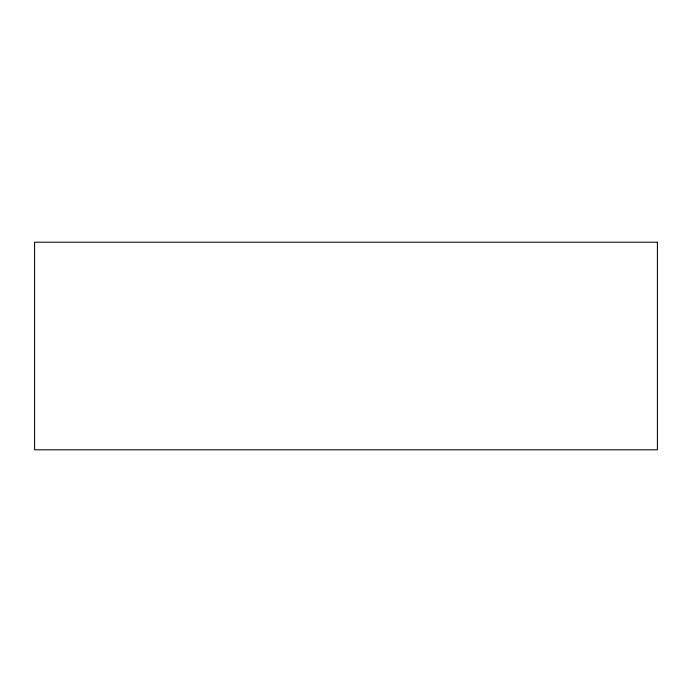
<?xml version="1.0" encoding="UTF-8"?>
<svg xmlns="http://www.w3.org/2000/svg" width="692" height="692" viewBox="0 0 692 692"><rect width="100%" height="100%" fill="white"/><g stroke="black" fill="none" stroke-linecap="round" stroke-linejoin="round"><path stroke-width="1.04" d="M657.4 242.2L34.6 242.2L34.6 449.8L657.4 449.8L657.4 242.2"/></g></svg>
